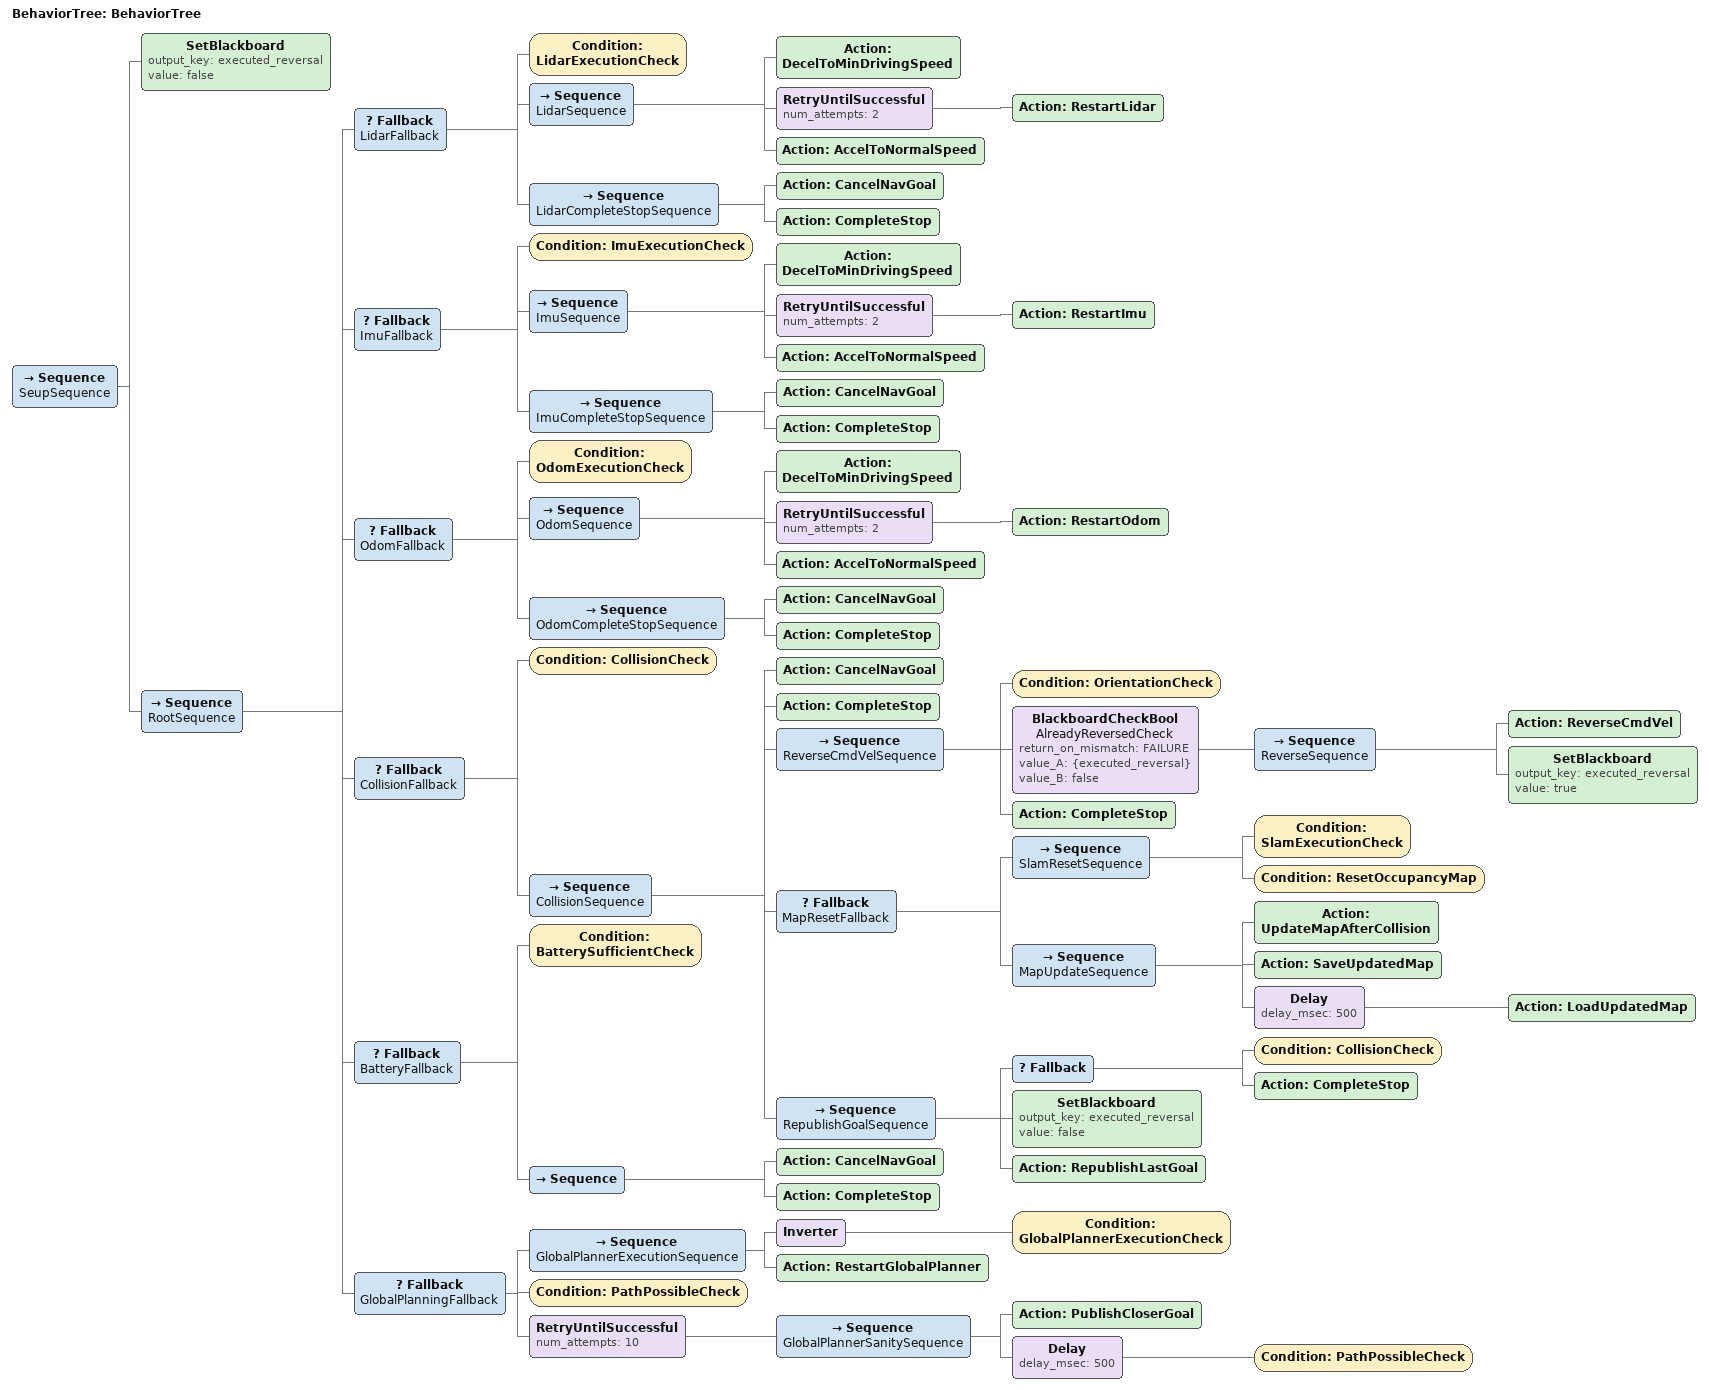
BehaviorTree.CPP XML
<?xml version="1.0"?>
<root main_tree_to_execute="BehaviorTree">
    <BehaviorTree ID="BehaviorTree">
        <Sequence name="SeupSequence">
            <SetBlackboard output_key="executed_reversal" value="false"/>
            <Sequence name="RootSequence">
                <Fallback name="LidarFallback">
                    <Condition ID="LidarExecutionCheck"/>
                    <Sequence name="LidarSequence">
                        <Action ID="DecelToMinDrivingSpeed"/>
                        <RetryUntilSuccessful num_attempts="2">
                            <Action ID="RestartLidar"/>
                        </RetryUntilSuccessful>
                        <Action ID="AccelToNormalSpeed"/>
                    </Sequence>
                    <Sequence name="LidarCompleteStopSequence">
                        <Action ID="CancelNavGoal"/>
                        <Action ID="CompleteStop"/>
                    </Sequence>
                </Fallback>
                <Fallback name="ImuFallback">
                    <Condition ID="ImuExecutionCheck"/>
                    <Sequence name="ImuSequence">
                        <Action ID="DecelToMinDrivingSpeed"/>
                        <RetryUntilSuccessful num_attempts="2">
                            <Action ID="RestartImu"/>
                        </RetryUntilSuccessful>
                        <Action ID="AccelToNormalSpeed"/>
                    </Sequence>
                    <Sequence name="ImuCompleteStopSequence">
                        <Action ID="CancelNavGoal"/>
                        <Action ID="CompleteStop"/>
                    </Sequence>
                </Fallback>
                <Fallback name="OdomFallback">
                    <Condition ID="OdomExecutionCheck"/>
                    <Sequence name="OdomSequence">
                        <Action ID="DecelToMinDrivingSpeed"/>
                        <RetryUntilSuccessful num_attempts="2">
                            <Action ID="RestartOdom"/>
                        </RetryUntilSuccessful>
                        <Action ID="AccelToNormalSpeed"/>
                    </Sequence>
                    <Sequence name="OdomCompleteStopSequence">
                        <Action ID="CancelNavGoal"/>
                        <Action ID="CompleteStop"/>
                    </Sequence>
                </Fallback>
                <Fallback name="CollisionFallback">
                    <Condition ID="CollisionCheck"/>
                    <Sequence name="CollisionSequence">
                        <Action ID="CancelNavGoal"/>
                        <Action ID="CompleteStop"/>
                        <Sequence name="ReverseCmdVelSequence">
                            <Condition ID="OrientationCheck"/>
                            <BlackboardCheckBool name="AlreadyReversedCheck" return_on_mismatch="FAILURE" value_A="{executed_reversal}" value_B="false">
                                <Sequence name="ReverseSequence">
                                    <Action ID="ReverseCmdVel"/>
                                    <SetBlackboard output_key="executed_reversal" value="true"/>
                                </Sequence>
                            </BlackboardCheckBool>
                            <Action ID="CompleteStop"/>
                        </Sequence>
                        <Fallback name="MapResetFallback">
                            <Sequence name="SlamResetSequence">
                                <Condition ID="SlamExecutionCheck"/>
                                <Condition ID="ResetOccupancyMap"/>
                            </Sequence>
                            <Sequence name="MapUpdateSequence">
                                <Action ID="UpdateMapAfterCollision"/>
                                <Action ID="SaveUpdatedMap"/>
                                <Delay delay_msec="500">
                                    <Action ID="LoadUpdatedMap"/>
                                </Delay>
                            </Sequence>
                        </Fallback>
                        <Sequence name="RepublishGoalSequence">
                            <Fallback>
                                <Condition ID="CollisionCheck"/>
                                <Action ID="CompleteStop"/>
                            </Fallback>
                            <SetBlackboard output_key="executed_reversal" value="false"/>
                            <Action ID="RepublishLastGoal"/>
                        </Sequence>
                    </Sequence>
                </Fallback>
                <Fallback name="BatteryFallback">
                    <Condition ID="BatterySufficientCheck"/>
                    <Sequence>
                        <Action ID="CancelNavGoal"/>
                        <Action ID="CompleteStop"/>
                    </Sequence>
                </Fallback>
                <Fallback name="GlobalPlanningFallback">
                    <Sequence name="GlobalPlannerExecutionSequence">
                        <Inverter>
                            <Condition ID="GlobalPlannerExecutionCheck"/>
                        </Inverter>
                        <Action ID="RestartGlobalPlanner"/>
                    </Sequence>
                    <Condition ID="PathPossibleCheck"/>
                    <RetryUntilSuccessful num_attempts="10">
                        <Sequence name="GlobalPlannerSanitySequence">
                            <Action ID="PublishCloserGoal"/>
                            <Delay delay_msec="500">
                                <Condition ID="PathPossibleCheck"/>
                            </Delay>
                        </Sequence>
                    </RetryUntilSuccessful>
                </Fallback>
            </Sequence>
        </Sequence>
    </BehaviorTree>
</root>
